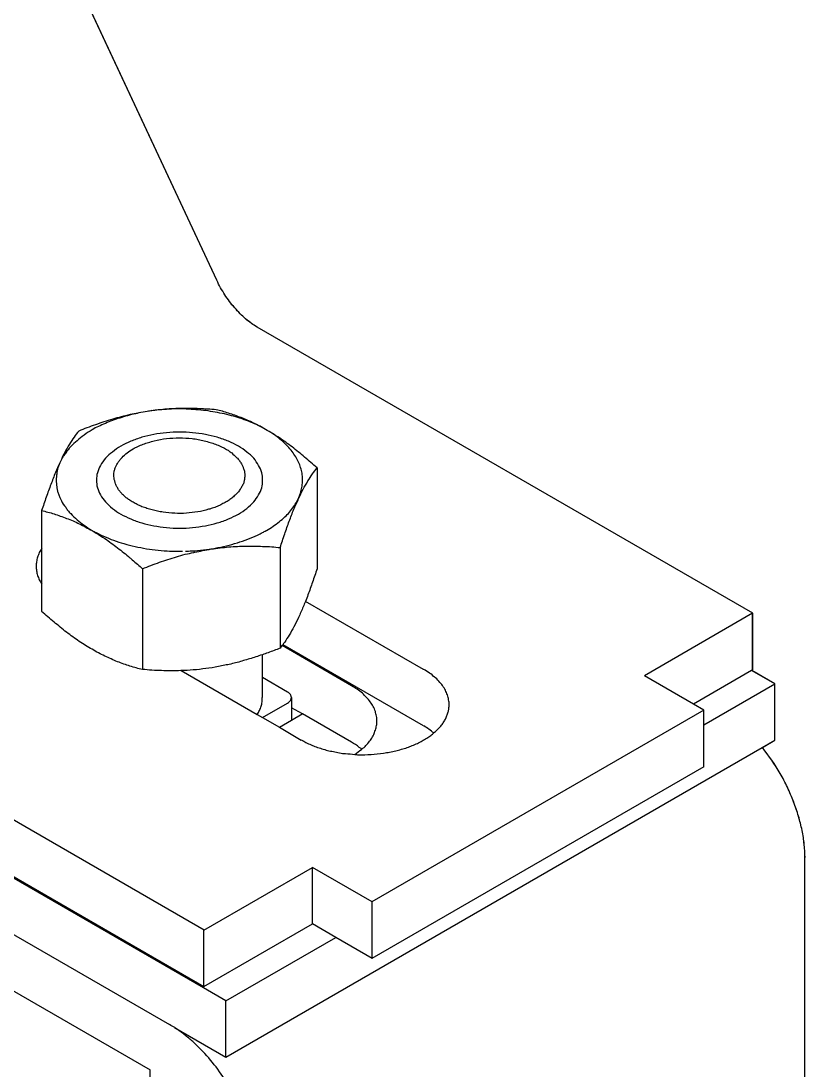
# Model space of a CAD drawing. Extents: x 36 to 576, y 36 to 756.
# Drawn here: x 97.56 to 118.3, y 605.13 to 632.89 of the extents above; entities that cross this region are included whole.
import ezdxf

# ---------------------------------------------------------------- set-up
doc = ezdxf.new("R2010")
doc.units = 0
doc.layers.add('51h-51hbc-double-box-rail-bracket_techdrawing', color=7, linetype='CONTINUOUS')

msp = doc.modelspace()

# ---------------------------------------------------------------- linework, layer by layer
at = {"layer": '51h-51hbc-double-box-rail-bracket_techdrawing', "color": 1}
for points in [[(102.735997, 626.031984), (82.507998, 669.276983)], [(102.739997, 626.030984), (82.512998, 669.275983)], [(102.976997, 606.966985), (102.383997, 607.311985), (66.428998, 628.064984)], [(116.919997, 617.218985), (103.802997, 624.793984)], [(117.507997, 613.858985), (117.507997, 615.350985), (116.892997, 615.703985), (116.922997, 615.725985), (116.922997, 617.218985), (103.805997, 624.793984)], [(101.866997, 622.625984), (101.603997, 622.625984)], [(98.625998, 621.291984), (98.580998, 621.201984)], [(103.387997, 621.178984), (103.432997, 621.089984)], [(105.390997, 621.066984), (105.390997, 618.396985)], [(103.462997, 620.736984), (103.440997, 620.646984)], [(103.477997, 620.916984), (103.477997, 620.826984)], [(103.949997, 620.728984), (103.949997, 620.743984)], [(98.580998, 620.286984), (98.625998, 620.196984)], [(98.100998, 619.941985), (98.100998, 617.271985)], [(99.435998, 619.408985), (99.442998, 619.408985)], [(101.670997, 618.861985), (101.828997, 618.861985)], [(103.943997, 618.988985), (103.965997, 618.988985)], [(104.415997, 618.958985), (104.415997, 616.296985)], [(97.957998, 618.523985), (97.957998, 618.463985)], [(97.956998, 618.463985), (97.956998, 618.403985)], [(100.770997, 618.396985), (100.770997, 615.734985)], [(108.211997, 615.733985), (105.084997, 617.533985)], [(82.427998, 617.331985), (86.499998, 614.984985), (87.445998, 614.436985), (101.484997, 606.336985)], [(116.917997, 615.726985), (116.917997, 617.218985), (114.052997, 615.560985)], [(102.399997, 608.833985), (89.282998, 616.408985)], [(104.467997, 616.363985), (104.460997, 616.363985), (104.415997, 616.296985)], [(106.299997, 615.298985), (104.469997, 616.363985)], [(104.490997, 616.386985), (104.482997, 616.386985)], [(108.211997, 614.241985), (104.491997, 616.386985)], [(103.943997, 614.991985), (103.943997, 616.124985)], [(101.790997, 615.704985), (101.783997, 615.704985)], [(101.791997, 615.703985), (103.809997, 614.540985), (103.944997, 614.458985), (104.394997, 614.203985), (104.971997, 613.865985)], [(104.611997, 615.133985), (103.944997, 615.516985)], [(115.629997, 614.653985), (115.352997, 614.811985), (114.054997, 615.561985)], [(116.917997, 615.726985), (116.887997, 615.704985), (115.350997, 614.811985), (115.342997, 614.811985)], [(117.504997, 615.351985), (116.889997, 615.704985)], [(115.627997, 614.263985), (117.502997, 615.350985)], [(117.502997, 613.858985), (117.502997, 615.350985)], [(89.281998, 614.916985), (102.398997, 607.341985)], [(104.707997, 615.006985), (104.707997, 615.029985)], [(104.707997, 614.946985), (104.707997, 614.969985)], [(104.715997, 614.991985), (104.715997, 614.384985)], [(103.943997, 614.458985), (104.610997, 614.841985)], [(106.299997, 613.806985), (105.001997, 614.556985), (104.716997, 614.721985)], [(115.627997, 614.653985), (106.844997, 609.583985)], [(108.885997, 614.796985), (108.885997, 614.863985)], [(115.627997, 613.153985), (115.627997, 614.653985)], [(104.393997, 614.203985), (104.715997, 614.390985), (105.000997, 614.555985)], [(108.480997, 614.053985), (108.495997, 614.069985)], [(117.172997, 613.671985), (117.502997, 613.858985)], [(117.177997, 613.663985), (117.177997, 613.671985), (117.507997, 613.858985)], [(102.974997, 605.473985), (117.171997, 613.663985)], [(117.178997, 613.663985), (117.178997, 613.671985)], [(115.627997, 613.153985), (106.844997, 608.083985)], [(87.445998, 612.943985), (100.975997, 605.136985)], [(118.297997, 586.776985), (118.297997, 610.754985)], [(118.302997, 586.775985), (118.302997, 610.753985)], [(102.397997, 608.833985), (105.270997, 610.491985)], [(105.270997, 608.998985), (105.270997, 610.490985)], [(106.846997, 609.583985), (105.271997, 610.491985)], [(106.845997, 608.083985), (106.845997, 609.583985)], [(102.397997, 607.341985), (105.270997, 608.999985)], [(102.398997, 607.341985), (102.398997, 608.833985)], [(106.846997, 608.083985), (105.886997, 608.638985), (105.271997, 608.998985)], [(102.974997, 606.966985), (105.884997, 608.639985)], [(102.975997, 605.473985), (102.975997, 606.965985)], [(101.620997, 606.253985), (102.978997, 605.473985)], [(100.973997, 596.781985), (100.973997, 605.136985)]]:
    msp.add_lwpolyline(points, dxfattribs=at)
at = {"layer": '51h-51hbc-double-box-rail-bracket_techdrawing', "color": 7}
for points in [[(102.739997, 626.030984), (82.512998, 669.275983)], [(117.507997, 613.858985), (117.507997, 615.350985), (116.892997, 615.703985), (116.922997, 615.725985), (116.922997, 617.218985), (103.805997, 624.793984)], [(117.177997, 613.663985), (117.177997, 613.671985)], [(118.302997, 586.775985), (118.302997, 610.753985)]]:
    msp.add_lwpolyline(points, dxfattribs=at)
for points in [[(102.837997, 625.835984), (102.799997, 625.895984), (102.769997, 625.963984), (102.739997, 626.030984)], [(102.949997, 625.648984), (102.912997, 625.708984), (102.874997, 625.768984), (102.837997, 625.835984)], [(103.077997, 625.468984), (103.032997, 625.528984), (102.987997, 625.588984), (102.949997, 625.648984)], [(103.212997, 625.303984), (103.159997, 625.355984), (103.114997, 625.408984), (103.077997, 625.468984)], [(103.355997, 625.145984), (103.302997, 625.198984), (103.257997, 625.250984), (103.212997, 625.303984)], [(103.497997, 625.010984), (103.444997, 625.055984), (103.400997, 625.100984), (103.355997, 625.145984)], [(103.654997, 624.891984), (103.602997, 624.928984), (103.549997, 624.965984), (103.497997, 625.010984)], [(103.805997, 624.793984), (103.752997, 624.823984), (103.699997, 624.853984), (103.654997, 624.891984)], [(117.642997, 612.980985), (117.507997, 613.220985), (117.349997, 613.445985), (117.177997, 613.663985)], [(117.837997, 612.613985), (117.777997, 612.740985), (117.717997, 612.860985), (117.642997, 612.980985)], [(118.002997, 612.230985), (117.949997, 612.358985), (117.897997, 612.485985), (117.837997, 612.613985)], [(118.129997, 611.848985), (118.092997, 611.975985), (118.047997, 612.103985), (118.002997, 612.230985)], [(118.227997, 611.473985), (118.197997, 611.600985), (118.167997, 611.728985), (118.129997, 611.848985)], [(118.279997, 611.105985), (118.272997, 611.225985), (118.249997, 611.345985), (118.227997, 611.473985)], [(118.302997, 610.753985), (118.302997, 610.865985), (118.294997, 610.985985), (118.279997, 611.105985)]]:
    msp.add_open_spline(points, degree=3, dxfattribs=at)
at = {"layer": '51h-51hbc-double-box-rail-bracket_techdrawing', "color": 1}
for points in [[(102.837997, 625.835984), (102.799997, 625.895984), (102.769997, 625.963984), (102.739997, 626.030984)], [(102.838997, 625.835984), (102.800997, 625.895984), (102.770997, 625.963984), (102.740997, 626.030984)], [(102.949997, 625.648984), (102.912997, 625.708984), (102.874997, 625.768984), (102.837997, 625.835984)], [(102.950997, 625.648984), (102.912997, 625.708984), (102.875997, 625.768984), (102.838997, 625.835984)], [(103.077997, 625.468984), (103.032997, 625.528984), (102.987997, 625.588984), (102.949997, 625.648984)], [(103.077997, 625.468984), (103.032997, 625.528984), (102.987997, 625.588984), (102.950997, 625.648984)], [(103.212997, 625.303984), (103.159997, 625.355984), (103.114997, 625.408984), (103.077997, 625.468984)], [(103.213997, 625.303984), (103.160997, 625.355984), (103.115997, 625.408984), (103.077997, 625.468984)], [(103.355997, 625.145984), (103.302997, 625.198984), (103.257997, 625.250984), (103.212997, 625.303984)], [(103.355997, 625.145984), (103.302997, 625.198984), (103.257997, 625.250984), (103.213997, 625.303984)], [(103.497997, 625.010984), (103.444997, 625.055984), (103.400997, 625.100984), (103.355997, 625.145984)], [(103.497997, 625.010984), (103.445997, 625.055984), (103.400997, 625.100984), (103.355997, 625.145984)], [(103.654997, 624.891984), (103.602997, 624.928984), (103.549997, 624.965984), (103.497997, 625.010984)], [(103.655997, 624.891984), (103.603997, 624.928984), (103.550997, 624.965984), (103.497997, 625.010984)], [(103.805997, 624.793984), (103.752997, 624.823984), (103.699997, 624.853984), (103.654997, 624.891984)], [(103.805997, 624.793984), (103.752997, 624.823984), (103.700997, 624.853984), (103.655997, 624.891984)], [(100.208997, 622.416984), (100.133997, 622.401984), (100.058997, 622.379984), (99.983998, 622.356984)], [(100.373997, 622.446984), (100.305997, 622.431984), (100.238997, 622.409984), (100.170997, 622.386984)], [(100.441997, 622.476984), (100.366997, 622.454984), (100.283997, 622.439984), (100.208997, 622.416984)], [(100.583997, 622.499984), (100.515997, 622.484984), (100.441997, 622.469984), (100.373997, 622.446984)], [(100.673997, 622.521984), (100.590997, 622.506984), (100.515997, 622.491984), (100.441997, 622.476984)], [(100.673997, 622.521984), (100.643997, 622.514984), (100.613997, 622.506984), (100.583997, 622.499984)], [(100.898997, 622.559984), (100.823997, 622.551984), (100.748997, 622.536984), (100.673997, 622.521984)], [(101.018997, 622.580984), (100.980997, 622.573984), (100.943997, 622.565984), (100.897997, 622.558984)], [(101.018997, 622.581984), (100.980997, 622.574984), (100.935997, 622.566984), (100.898997, 622.559984)], [(101.085997, 622.588984), (101.062997, 622.580984), (101.040997, 622.580984), (101.018997, 622.580984)], [(101.603997, 622.625984), (101.430997, 622.618984), (101.258997, 622.603984), (101.085997, 622.588984)], [(101.130997, 622.595984), (101.115997, 622.595984), (101.100997, 622.588984), (101.085997, 622.588984)], [(101.363997, 622.618984), (101.288997, 622.610984), (101.205997, 622.603984), (101.130997, 622.595984)], [(101.595997, 622.633984), (101.512997, 622.625984), (101.437997, 622.625984), (101.363997, 622.618984)], [(101.820997, 622.641984), (101.745997, 622.641984), (101.670997, 622.633984), (101.595997, 622.633984)], [(102.277997, 622.633984), (102.120997, 622.641984), (101.970997, 622.641984), (101.820997, 622.641984)], [(102.120997, 622.610984), (102.038997, 622.618984), (101.948997, 622.618984), (101.866997, 622.625984)], [(102.383997, 622.588984), (102.293997, 622.596984), (102.210997, 622.603984), (102.120997, 622.610984)], [(102.720997, 622.603984), (102.570997, 622.618984), (102.420997, 622.625984), (102.277997, 622.633984)], [(102.631997, 622.550984), (102.548997, 622.566984), (102.465997, 622.580984), (102.383997, 622.588984)], [(102.878997, 622.506984), (102.803997, 622.520984), (102.713997, 622.543984), (102.631997, 622.550984)], [(103.050997, 622.513984), (102.938997, 622.550984), (102.833997, 622.580984), (102.720997, 622.603984)], [(103.125997, 622.446984), (103.043997, 622.468984), (102.960997, 622.490984), (102.878997, 622.506984)], [(103.215997, 622.460984), (103.163997, 622.475984), (103.102997, 622.498984), (103.050997, 622.513984)], [(103.351997, 622.378984), (103.275997, 622.408984), (103.200997, 622.430984), (103.125997, 622.446984)], [(103.380997, 622.400984), (103.328997, 622.415984), (103.268997, 622.438984), (103.215997, 622.460984)], [(99.525998, 622.206984), (99.375998, 622.154984), (99.226998, 622.101984), (99.083998, 622.041984)], [(99.608998, 622.161984), (99.548998, 622.139984), (99.495998, 622.109984), (99.443998, 622.071984)], [(99.983998, 622.356984), (99.825998, 622.311984), (99.676998, 622.259984), (99.525998, 622.206984)], [(99.788998, 622.244984), (99.728998, 622.221984), (99.668998, 622.191984), (99.608998, 622.161984)], [(99.976998, 622.319984), (99.908998, 622.296984), (99.848998, 622.274984), (99.788998, 622.244984)], [(100.170997, 622.386984), (100.103997, 622.371984), (100.036997, 622.349984), (99.976998, 622.319984)], [(103.575997, 622.303984), (103.500997, 622.326984), (103.426997, 622.356984), (103.351997, 622.378984)], [(103.545997, 622.325984), (103.492997, 622.355984), (103.440997, 622.378984), (103.380997, 622.400984)], [(103.718997, 622.250984), (103.658997, 622.280984), (103.605997, 622.303984), (103.545997, 622.325984)], [(103.786997, 622.213984), (103.718997, 622.243984), (103.643997, 622.273984), (103.575997, 622.303984)], [(103.785997, 622.213984), (103.763997, 622.228984), (103.740997, 622.235984), (103.718997, 622.250984)], [(103.882997, 622.168984), (103.852997, 622.183984), (103.815997, 622.198984), (103.785997, 622.213984)], [(103.980997, 622.108984), (103.920997, 622.145984), (103.853997, 622.183984), (103.786997, 622.213984)], [(103.980997, 622.108984), (103.950997, 622.130984), (103.920997, 622.153984), (103.882997, 622.168984)], [(98.963998, 621.883984), (98.918998, 621.824984), (98.881998, 621.756984), (98.835998, 621.696984)], [(99.083998, 622.041984), (99.038998, 621.988984), (99.000998, 621.936984), (98.963998, 621.883984)], [(99.226998, 621.936984), (99.158998, 621.891984), (99.098998, 621.838984), (99.038998, 621.786984)], [(99.443998, 622.071984), (99.368998, 622.033984), (99.293998, 621.988984), (99.226998, 621.936984)], [(100.754997, 621.876984), (100.656997, 621.846984), (100.551997, 621.808984), (100.461997, 621.770984)], [(101.069997, 621.951984), (100.964997, 621.928984), (100.859997, 621.906984), (100.754997, 621.876984)], [(101.406997, 621.995984), (101.294997, 621.988984), (101.181997, 621.973984), (101.069997, 621.951984)], [(101.751997, 622.011984), (101.638997, 622.011984), (101.519997, 622.011984), (101.406997, 621.995984)], [(101.407997, 621.845984), (101.520997, 621.853984), (101.632997, 621.860984), (101.745997, 621.860984)], [(101.745997, 621.860984), (101.857997, 621.860984), (101.970997, 621.853984), (102.082997, 621.845984)], [(102.096997, 621.995984), (101.984997, 622.011984), (101.864997, 622.011984), (101.751997, 622.011984)], [(102.434997, 621.951984), (102.321997, 621.973984), (102.209997, 621.988984), (102.096997, 621.995984)], [(102.749997, 621.876984), (102.644997, 621.906984), (102.539997, 621.928984), (102.434997, 621.951984)], [(103.049997, 621.770984), (102.951997, 621.808984), (102.854997, 621.846984), (102.749997, 621.876984)], [(104.168997, 622.003984), (104.108997, 622.041984), (104.040997, 622.078984), (103.980997, 622.108984)], [(104.213997, 621.973984), (104.198997, 621.981984), (104.183997, 621.995984), (104.168997, 622.003984)], [(104.393997, 621.861984), (104.333997, 621.898984), (104.272997, 621.936984), (104.212997, 621.974984)], [(104.333997, 621.891984), (104.295997, 621.921984), (104.250997, 621.943984), (104.213997, 621.973984)], [(104.483997, 621.763984), (104.430997, 621.808984), (104.385997, 621.853984), (104.333997, 621.891984)], [(104.730997, 621.621984), (104.617997, 621.704984), (104.505997, 621.786984), (104.393997, 621.861984)], [(98.835998, 621.696984), (98.798998, 621.621984), (98.753998, 621.553984), (98.715998, 621.479984)], [(98.873998, 621.628984), (98.820998, 621.576984), (98.775998, 621.523984), (98.738998, 621.463984)], [(99.038998, 621.786984), (98.978998, 621.741984), (98.925998, 621.688984), (98.873998, 621.628984)], [(100.199997, 621.643984), (100.116997, 621.598984), (100.041997, 621.546984), (99.974998, 621.485984)], [(100.461997, 621.770984), (100.371997, 621.733984), (100.281997, 621.688984), (100.199997, 621.643984)], [(100.364997, 621.463984), (100.409997, 621.501984), (100.469997, 621.538984), (100.521997, 621.568984)], [(100.522997, 621.568984), (100.560997, 621.590984), (100.605997, 621.613984), (100.650997, 621.636984)], [(100.650997, 621.636984), (100.695997, 621.658984), (100.740997, 621.673984), (100.785997, 621.696984)], [(100.785997, 621.696984), (100.830997, 621.710984), (100.882997, 621.726984), (100.927997, 621.740984)], [(100.927997, 621.740984), (100.980997, 621.755984), (101.032997, 621.770984), (101.084997, 621.785984)], [(101.084997, 621.785984), (101.190997, 621.808984), (101.295997, 621.830984), (101.407997, 621.845984)], [(102.082997, 621.845984), (102.135997, 621.838984), (102.195997, 621.830984), (102.247997, 621.815984)], [(102.247997, 621.815984), (102.300997, 621.808984), (102.352997, 621.800984), (102.405997, 621.785984)], [(102.405997, 621.785984), (102.457997, 621.770984), (102.510997, 621.755984), (102.562997, 621.740984)], [(102.562997, 621.740984), (102.607997, 621.726984), (102.660997, 621.710984), (102.705997, 621.696984)], [(102.705997, 621.696984), (102.750997, 621.673984), (102.802997, 621.658984), (102.847997, 621.636984)], [(102.847997, 621.636984), (102.885997, 621.613984), (102.930997, 621.590984), (102.967997, 621.568984)], [(102.967997, 621.568984), (102.997997, 621.553984), (103.027997, 621.538984), (103.057997, 621.516984)], [(103.311997, 621.643984), (103.221997, 621.688984), (103.138997, 621.733984), (103.049997, 621.770984)], [(103.528997, 621.485984), (103.461997, 621.546984), (103.386997, 621.598984), (103.311997, 621.643984)], [(104.618997, 621.636984), (104.573997, 621.680984), (104.528997, 621.726984), (104.483997, 621.763984)], [(104.730997, 621.500984), (104.693997, 621.546984), (104.655997, 621.590984), (104.618997, 621.636984)], [(105.060997, 621.351984), (104.955997, 621.441984), (104.842997, 621.531984), (104.730997, 621.621984)], [(98.715998, 621.479984), (98.678998, 621.419984), (98.648998, 621.351984), (98.625998, 621.291984)], [(98.678998, 621.373984), (98.655998, 621.351984), (98.640998, 621.321984), (98.625998, 621.291984)], [(98.738998, 621.463984), (98.715998, 621.433984), (98.693998, 621.403984), (98.678998, 621.373984)], [(99.794998, 621.321984), (99.741998, 621.261984), (99.696998, 621.201984), (99.659998, 621.133984)], [(99.974998, 621.485984), (99.906998, 621.441984), (99.846998, 621.381984), (99.794998, 621.321984)], [(100.170997, 621.275984), (100.185997, 621.298984), (100.207997, 621.321984), (100.230997, 621.343984)], [(100.229997, 621.343984), (100.274997, 621.388984), (100.312997, 621.425984), (100.364997, 621.463984)], [(103.057997, 621.516984), (103.080997, 621.500984), (103.110997, 621.478984), (103.132997, 621.463984)], [(103.132997, 621.463984), (103.177997, 621.425984), (103.222997, 621.381984), (103.267997, 621.335984)], [(103.267997, 621.336984), (103.289997, 621.314984), (103.312997, 621.291984), (103.334997, 621.261984)], [(103.716997, 621.321984), (103.656997, 621.381984), (103.596997, 621.441984), (103.528997, 621.485984)], [(103.844997, 621.133984), (103.806997, 621.201984), (103.761997, 621.261984), (103.716997, 621.321984)], [(104.828997, 621.358984), (104.798997, 621.411984), (104.760997, 621.455984), (104.730997, 621.500984)], [(104.903997, 621.215984), (104.881997, 621.268984), (104.851997, 621.313984), (104.828997, 621.358984)], [(105.390997, 621.066984), (105.277997, 621.164984), (105.173997, 621.261984), (105.060997, 621.351984)], [(98.573998, 621.186984), (98.536998, 621.104984), (98.498998, 621.028984), (98.468998, 620.946984)], [(98.520998, 621.021984), (98.513998, 620.991984), (98.506998, 620.961984), (98.506998, 620.923984)], [(98.550998, 621.111984), (98.535998, 621.081984), (98.528998, 621.051984), (98.520998, 621.021984)], [(98.573998, 621.186984), (98.565998, 621.163984), (98.558998, 621.134984), (98.550998, 621.111984)], [(98.580998, 621.201984), (98.580998, 621.193984), (98.580998, 621.193984), (98.573998, 621.186984)], [(99.659998, 621.133984), (99.622998, 621.073984), (99.599998, 621.006984), (99.576998, 620.938984)], [(100.020997, 620.960984), (100.027997, 620.990984), (100.035997, 621.020984), (100.042997, 621.043984)], [(100.042997, 621.043984), (100.050997, 621.073984), (100.065997, 621.095984), (100.072997, 621.118984)], [(100.072997, 621.118984), (100.087997, 621.148984), (100.102997, 621.171984), (100.117997, 621.201984)], [(100.117997, 621.201984), (100.132997, 621.223984), (100.147997, 621.253984), (100.170997, 621.275984)], [(103.334997, 621.261984), (103.357997, 621.231984), (103.372997, 621.208984), (103.387997, 621.178984)], [(103.432997, 621.089984), (103.440997, 621.059984), (103.454997, 621.036984), (103.462997, 621.006984)], [(103.926997, 620.938984), (103.903997, 621.006984), (103.881997, 621.073984), (103.844997, 621.133984)], [(104.956997, 621.073984), (104.941997, 621.118984), (104.926997, 621.171984), (104.903997, 621.215984)], [(104.993997, 620.923984), (104.985997, 620.968984), (104.971997, 621.020984), (104.956997, 621.073984)], [(105.270997, 620.908984), (105.308997, 620.961984), (105.345997, 621.013984), (105.390997, 621.066984)], [(98.468998, 620.946984), (98.423998, 620.841984), (98.386998, 620.736984), (98.348998, 620.631984)], [(98.491998, 620.833984), (98.491998, 620.803984), (98.483998, 620.773984), (98.483998, 620.743984)], [(98.483998, 620.743984), (98.483998, 620.713984), (98.491998, 620.683984), (98.491998, 620.653984)], [(98.506998, 620.923984), (98.498998, 620.893984), (98.491998, 620.863984), (98.491998, 620.833984)], [(99.576998, 620.938984), (99.561998, 620.878984), (99.554998, 620.811984), (99.554998, 620.743984)], [(99.554998, 620.743984), (99.554998, 620.676984), (99.561998, 620.608984), (99.576998, 620.541984)], [(100.012997, 620.886984), (100.012997, 620.908984), (100.020997, 620.938984), (100.020997, 620.960984)], [(100.020997, 620.803984), (100.012997, 620.826984), (100.012997, 620.856984), (100.012997, 620.886984)], [(100.035997, 620.720984), (100.027997, 620.750984), (100.020997, 620.773984), (100.020997, 620.803984)], [(103.462997, 621.006984), (103.469997, 620.976984), (103.469997, 620.946984), (103.477997, 620.916984)], [(103.477997, 620.826984), (103.469997, 620.796984), (103.469997, 620.766984), (103.462997, 620.736984)], [(103.949997, 620.743984), (103.949997, 620.810984), (103.941997, 620.878984), (103.926997, 620.938984)], [(105.008997, 620.773984), (105.008997, 620.818984), (105.000997, 620.870984), (104.993997, 620.923984)], [(105.000997, 620.623984), (105.008997, 620.668984), (105.008997, 620.720984), (105.008997, 620.773984)], [(105.150997, 620.721984), (105.188997, 620.781984), (105.225997, 620.841984), (105.270997, 620.908984)], [(98.348998, 620.631984), (98.303998, 620.518984), (98.266998, 620.406984), (98.221998, 620.294984)], [(98.491998, 620.653984), (98.491998, 620.616984), (98.498998, 620.586984), (98.506998, 620.556984)], [(98.506998, 620.556984), (98.506998, 620.526984), (98.513998, 620.496984), (98.520998, 620.466984)], [(98.520998, 620.466984), (98.528998, 620.436984), (98.535998, 620.406984), (98.550998, 620.376984)], [(99.576998, 620.541984), (99.599998, 620.473984), (99.622998, 620.413984), (99.659998, 620.353984)], [(100.057997, 620.645984), (100.050997, 620.668984), (100.035997, 620.698984), (100.035997, 620.720984)], [(100.095997, 620.563984), (100.080997, 620.593984), (100.065997, 620.615984), (100.057997, 620.645984)], [(100.140997, 620.488984), (100.125997, 620.511984), (100.110997, 620.541984), (100.095997, 620.563984)], [(100.200997, 620.413984), (100.177997, 620.435984), (100.155997, 620.465984), (100.140997, 620.488984)], [(103.342997, 620.481984), (103.327997, 620.451984), (103.304997, 620.421984), (103.274997, 620.399984)], [(103.395997, 620.564984), (103.380997, 620.534984), (103.365997, 620.504984), (103.342997, 620.481984)], [(103.440997, 620.646984), (103.425997, 620.616984), (103.410997, 620.594984), (103.395997, 620.564984)], [(103.844997, 620.353984), (103.881997, 620.413984), (103.903997, 620.473984), (103.926997, 620.541984)], [(103.926997, 620.541984), (103.941997, 620.601984), (103.949997, 620.668984), (103.949997, 620.728984)], [(104.903997, 620.248984), (104.940997, 620.338984), (104.977997, 620.421984), (105.022997, 620.503984)], [(104.926997, 620.323984), (104.941997, 620.368984), (104.956997, 620.421984), (104.971997, 620.473984)], [(104.971997, 620.473984), (104.985997, 620.518984), (104.993997, 620.571984), (105.000997, 620.623984)], [(105.022997, 620.503984), (105.060997, 620.578984), (105.105997, 620.645984), (105.150997, 620.721984)], [(98.221998, 620.294984), (98.183998, 620.173984), (98.146998, 620.061984), (98.101998, 619.941985)], [(98.550998, 620.376984), (98.558998, 620.346984), (98.573998, 620.316984), (98.580998, 620.286984)], [(98.625998, 620.196984), (98.655998, 620.136984), (98.693998, 620.076984), (98.738998, 620.023984)], [(99.659998, 620.353984), (99.696998, 620.286984), (99.741998, 620.226984), (99.794998, 620.166984)], [(100.267997, 620.345984), (100.237997, 620.368984), (100.215997, 620.391984), (100.200997, 620.413984)], [(100.342997, 620.278984), (100.312997, 620.300984), (100.290997, 620.323984), (100.267997, 620.345984)], [(100.425997, 620.218984), (100.395997, 620.233984), (100.365997, 620.256984), (100.342997, 620.278984)], [(100.522997, 620.158984), (100.492997, 620.173984), (100.455997, 620.196984), (100.425997, 620.218984)], [(103.012997, 620.181984), (102.975997, 620.159984), (102.937997, 620.136984), (102.899997, 620.121984)], [(103.109997, 620.249984), (103.080997, 620.226984), (103.042997, 620.204984), (103.012997, 620.181984)], [(103.199997, 620.324984), (103.169997, 620.294984), (103.139997, 620.271984), (103.109997, 620.249984)], [(103.274997, 620.399984), (103.252997, 620.369984), (103.229997, 620.346984), (103.199997, 620.324984)], [(103.716997, 620.166984), (103.761997, 620.226984), (103.806997, 620.286984), (103.844997, 620.353984)], [(104.775997, 619.971985), (104.813997, 620.061984), (104.858997, 620.158984), (104.903997, 620.248984)], [(104.858997, 620.173984), (104.881997, 620.226984), (104.903997, 620.270984), (104.926997, 620.323984)], [(98.100998, 619.941985), (98.212998, 619.911985), (98.325998, 619.881985), (98.430998, 619.851985)], [(98.738998, 620.023984), (98.753998, 619.993985), (98.775998, 619.963985), (98.798998, 619.941985)], [(98.798998, 619.941985), (98.820998, 619.911985), (98.843998, 619.881985), (98.873998, 619.859985)], [(99.794998, 620.166984), (99.846998, 620.106984), (99.906998, 620.046984), (99.974998, 619.993985)], [(99.974998, 619.993985), (100.041997, 619.941985), (100.116997, 619.888985), (100.199997, 619.843985)], [(100.634997, 620.099984), (100.597997, 620.113984), (100.559997, 620.136984), (100.522997, 620.159984)], [(100.755997, 620.039984), (100.717997, 620.061984), (100.672997, 620.076984), (100.634997, 620.099984)], [(100.889997, 619.994985), (100.844997, 620.009984), (100.800997, 620.024984), (100.755997, 620.039984)], [(101.024997, 619.956985), (100.979997, 619.964985), (100.934997, 619.979985), (100.889997, 619.994985)], [(101.167997, 619.919985), (101.122997, 619.926985), (101.069997, 619.941985), (101.024997, 619.956985)], [(101.317997, 619.896985), (101.264997, 619.904985), (101.219997, 619.911985), (101.167997, 619.919985)], [(102.232997, 619.904985), (102.134997, 619.889985), (102.029997, 619.874985), (101.932997, 619.866985)], [(102.517997, 619.971985), (102.427997, 619.941985), (102.330997, 619.919985), (102.232997, 619.904985)], [(102.652997, 620.009984), (102.607997, 619.994985), (102.562997, 619.979985), (102.517997, 619.971985)], [(102.779997, 620.061984), (102.742997, 620.046984), (102.697997, 620.024984), (102.652997, 620.009984)], [(102.899997, 620.121984), (102.862997, 620.099984), (102.824997, 620.076984), (102.779997, 620.061984)], [(103.311997, 619.843985), (103.386997, 619.888985), (103.461997, 619.941985), (103.528997, 619.993985)], [(103.528997, 619.993985), (103.596997, 620.046984), (103.656997, 620.106984), (103.716997, 620.166984)], [(104.655997, 619.656985), (104.693997, 619.761985), (104.730997, 619.866985), (104.775997, 619.971985)], [(104.663997, 619.895985), (104.700997, 619.941985), (104.730997, 619.985985), (104.768997, 620.038984)], [(104.768997, 620.038984), (104.798997, 620.083984), (104.828997, 620.128984), (104.858997, 620.173984)], [(98.430998, 619.851985), (98.482998, 619.829985), (98.542998, 619.813985), (98.595998, 619.791985)], [(98.595998, 619.791985), (98.655998, 619.776985), (98.707998, 619.754985), (98.760998, 619.731985)], [(98.760998, 619.731985), (98.820998, 619.708985), (98.872998, 619.686985), (98.932998, 619.664985)], [(98.873998, 619.859985), (98.925998, 619.798985), (98.978998, 619.746985), (99.038998, 619.693985)], [(98.932998, 619.664985), (98.985998, 619.641985), (99.045998, 619.611985), (99.097998, 619.588985)], [(99.038998, 619.693985), (99.098998, 619.641985), (99.158998, 619.596985), (99.226998, 619.551985)], [(100.199997, 619.843985), (100.281997, 619.798985), (100.372997, 619.753985), (100.461997, 619.716985)], [(100.461997, 619.716985), (100.551997, 619.671985), (100.656997, 619.641985), (100.754997, 619.610985)], [(101.624997, 619.866985), (101.520997, 619.866985), (101.414997, 619.881985), (101.317997, 619.896985)], [(101.932997, 619.866985), (101.827997, 619.859985), (101.722997, 619.859985), (101.624997, 619.866985)], [(102.749997, 619.610985), (102.854997, 619.641985), (102.951997, 619.671985), (103.049997, 619.716985)], [(103.049997, 619.716985), (103.139997, 619.753985), (103.221997, 619.798985), (103.311997, 619.843985)], [(104.228997, 619.520985), (104.280997, 619.558985), (104.340997, 619.595985), (104.385997, 619.641985)], [(104.385997, 619.641985), (104.438997, 619.678985), (104.491997, 619.723985), (104.536997, 619.768985)], [(104.535997, 619.318985), (104.573997, 619.431985), (104.610997, 619.543985), (104.655997, 619.656985)], [(104.536997, 619.768985), (104.581997, 619.805985), (104.618997, 619.851985), (104.663997, 619.895985)], [(99.097998, 619.588985), (99.157998, 619.558985), (99.210998, 619.528985), (99.270998, 619.498985)], [(99.226998, 619.551985), (99.293998, 619.498985), (99.360998, 619.454985), (99.435998, 619.408985)], [(99.270998, 619.498985), (99.322998, 619.468985), (99.382998, 619.438985), (99.435998, 619.408985)], [(99.442998, 619.408985), (99.480998, 619.386985), (99.510998, 619.363985), (99.547998, 619.341985)], [(99.443998, 619.408985), (99.480998, 619.386985), (99.510998, 619.370985), (99.548998, 619.356985)], [(99.548998, 619.356985), (99.593998, 619.326985), (99.638998, 619.310985), (99.675998, 619.288985)], [(100.754997, 619.610985), (100.859997, 619.580985), (100.964997, 619.551985), (101.069997, 619.536985)], [(101.069997, 619.536985), (101.181997, 619.513985), (101.294997, 619.498985), (101.406997, 619.491985)], [(101.406997, 619.491985), (101.519997, 619.476985), (101.639997, 619.468985), (101.751997, 619.468985)], [(101.751997, 619.468985), (101.864997, 619.468985), (101.984997, 619.476985), (102.096997, 619.491985)], [(102.096997, 619.491985), (102.209997, 619.498985), (102.321997, 619.513985), (102.434997, 619.536985)], [(102.434997, 619.536985), (102.539997, 619.551985), (102.644997, 619.580985), (102.749997, 619.610985)], [(103.815997, 619.289985), (103.860997, 619.311985), (103.905997, 619.326985), (103.943997, 619.356985)], [(103.943997, 619.356985), (103.980997, 619.371985), (104.010997, 619.386985), (104.047997, 619.409985)], [(104.048997, 619.408985), (104.108997, 619.446985), (104.168997, 619.483985), (104.228997, 619.520985)], [(99.547998, 619.341985), (99.622998, 619.296985), (99.697998, 619.243985), (99.772998, 619.199985)], [(99.675998, 619.288985), (99.765998, 619.250985), (99.848998, 619.213985), (99.938998, 619.175985)], [(99.772998, 619.199985), (99.892998, 619.116985), (99.996998, 619.033985), (100.110997, 618.951985)], [(99.938998, 619.175985), (100.028997, 619.145985), (100.118997, 619.108985), (100.208997, 619.085985)], [(100.208997, 619.085985), (100.305997, 619.055985), (100.403997, 619.025985), (100.500997, 619.003985)], [(102.990997, 619.004985), (103.087997, 619.026985), (103.185997, 619.056985), (103.282997, 619.086985)], [(103.282997, 619.086985), (103.372997, 619.109985), (103.470997, 619.146985), (103.560997, 619.176985)], [(103.560997, 619.176985), (103.642997, 619.214985), (103.732997, 619.251985), (103.815997, 619.289985)], [(104.415997, 618.958985), (104.453997, 619.078985), (104.490997, 619.198985), (104.535997, 619.318985)], [(98.039998, 618.824985), (98.024998, 618.786985), (98.009998, 618.741985), (97.994998, 618.704985)], [(98.107998, 618.936985), (98.084998, 618.898985), (98.062998, 618.861985), (98.039998, 618.824985)], [(100.110997, 618.951985), (100.222997, 618.868985), (100.334997, 618.778985), (100.440997, 618.688985)], [(100.500997, 619.003985), (100.598997, 618.981985), (100.695997, 618.958985), (100.800997, 618.943985)], [(100.800997, 618.943985), (100.905997, 618.921985), (101.003997, 618.905985), (101.108997, 618.898985)], [(101.108997, 618.898985), (101.213997, 618.883985), (101.318997, 618.875985), (101.423997, 618.868985)], [(101.423997, 618.868985), (101.506997, 618.860985), (101.588997, 618.860985), (101.663997, 618.860985)], [(101.903997, 618.779985), (101.977997, 618.794985), (102.053997, 618.816985), (102.127997, 618.831985)], [(101.910997, 618.861985), (101.962997, 618.861985), (102.016997, 618.869985), (102.068997, 618.869985)], [(102.068997, 618.869985), (102.172997, 618.876985), (102.277997, 618.884985), (102.382997, 618.899985)], [(102.127997, 618.831985), (102.135997, 618.831985), (102.150997, 618.839985), (102.157997, 618.839985)], [(102.157997, 618.839985), (102.225997, 618.854985), (102.293997, 618.861985), (102.360997, 618.876985)], [(102.360997, 618.876985), (102.435997, 618.891985), (102.510997, 618.906985), (102.592997, 618.921985)], [(102.382997, 618.899985), (102.488997, 618.906985), (102.592997, 618.921985), (102.690997, 618.944985)], [(102.592997, 618.921985), (102.668997, 618.929985), (102.742997, 618.944985), (102.825997, 618.951985)], [(102.690997, 618.944985), (102.795997, 618.959985), (102.892997, 618.981985), (102.990997, 619.004985)], [(102.825997, 618.951985), (102.900997, 618.958985), (102.975997, 618.966985), (103.050997, 618.974985)], [(103.050997, 618.974985), (103.132997, 618.981985), (103.209997, 618.988985), (103.282997, 618.988985)], [(103.282997, 618.988985), (103.357997, 618.996985), (103.433997, 618.996985), (103.516997, 618.996985)], [(103.516997, 618.996985), (103.657997, 618.996985), (103.800997, 618.996985), (103.943997, 618.988985)], [(103.965997, 618.988985), (104.115997, 618.988985), (104.266997, 618.974985), (104.415997, 618.958985)], [(97.964998, 618.583985), (97.964998, 618.569985), (97.964998, 618.546985), (97.957998, 618.523985)], [(97.979998, 618.643985), (97.972998, 618.629985), (97.972998, 618.606985), (97.964998, 618.583985)], [(97.994998, 618.704985), (97.987998, 618.681985), (97.987998, 618.666985), (97.979998, 618.643985)], [(100.440997, 618.688985), (100.462997, 618.673985), (100.477997, 618.651985), (100.500997, 618.636985)], [(100.500997, 618.636985), (100.590997, 618.553985), (100.687997, 618.479985), (100.770997, 618.396985)], [(100.770997, 618.396985), (100.920997, 618.456985), (101.071997, 618.516985), (101.220997, 618.569985)], [(101.220997, 618.569985), (101.370997, 618.621985), (101.520997, 618.666985), (101.670997, 618.711985)], [(101.670997, 618.711985), (101.745997, 618.734985), (101.821997, 618.756985), (101.903997, 618.779985)], [(97.956998, 618.403985), (97.964998, 618.381985), (97.964998, 618.365985), (97.964998, 618.343985)], [(97.964998, 618.343985), (97.971998, 618.321985), (97.971998, 618.305985), (97.979998, 618.283985)], [(97.979998, 618.283985), (97.986998, 618.261985), (97.986998, 618.246985), (97.994998, 618.223985)], [(105.390997, 618.396985), (105.352997, 618.276985), (105.307997, 618.164985), (105.270997, 618.044985)], [(97.994998, 618.223985), (98.009998, 618.186985), (98.024998, 618.141985), (98.039998, 618.103985)], [(98.039998, 618.103985), (98.061998, 618.066985), (98.084998, 618.028985), (98.106998, 617.990985)], [(105.270997, 618.044985), (105.232997, 617.931985), (105.188997, 617.819985), (105.150997, 617.706985)], [(105.150997, 617.706985), (105.128997, 617.646985), (105.105997, 617.594985), (105.083997, 617.534985)], [(105.083997, 617.534985), (105.060997, 617.488985), (105.045997, 617.436985), (105.022997, 617.391985)], [(98.431998, 616.985985), (98.319998, 617.075985), (98.212998, 617.173985), (98.100998, 617.270985)], [(105.022997, 617.391985), (104.985997, 617.294985), (104.940997, 617.204985), (104.902997, 617.106985)], [(98.761998, 616.715985), (98.647998, 616.805985), (98.542998, 616.895985), (98.431998, 616.985985)], [(104.775997, 616.859985), (104.738997, 616.784985), (104.700997, 616.716985), (104.655997, 616.641985)], [(104.902997, 617.106985), (104.857997, 617.024985), (104.820997, 616.941985), (104.775997, 616.859985)], [(99.097998, 616.475985), (98.985998, 616.550985), (98.872998, 616.633985), (98.761998, 616.715985)], [(104.655997, 616.641985), (104.617997, 616.581985), (104.572997, 616.514985), (104.535997, 616.454985)], [(99.435998, 616.266985), (99.322998, 616.333985), (99.210998, 616.400985), (99.097998, 616.475985)], [(104.415997, 616.296985), (104.303997, 616.251985), (104.198997, 616.213985), (104.093997, 616.176985)], [(104.482997, 616.386985), (104.475997, 616.379985), (104.467997, 616.371985), (104.467997, 616.363985)], [(104.535997, 616.454985), (104.512997, 616.431985), (104.497997, 616.409985), (104.490997, 616.386985)], [(99.608998, 616.168985), (99.547998, 616.198985), (99.496998, 616.228985), (99.435998, 616.266985)], [(99.772998, 616.085985), (99.721998, 616.115985), (99.660998, 616.138985), (99.608998, 616.168985)], [(99.945998, 616.010985), (99.886998, 616.033985), (99.834998, 616.055985), (99.772998, 616.085985)], [(103.770997, 616.063985), (103.658997, 616.026985), (103.553997, 615.996985), (103.440997, 615.966985)], [(103.943997, 616.123985), (103.882997, 616.101985), (103.823997, 616.079985), (103.770997, 616.063985)], [(104.093997, 616.176985), (104.040997, 616.153985), (103.995997, 616.138985), (103.943997, 616.123985)], [(100.110997, 615.935985), (100.058997, 615.958985), (99.997998, 615.980985), (99.945998, 616.010985)], [(100.275997, 615.875985), (100.223997, 615.898985), (100.163997, 615.920985), (100.110997, 615.935985)], [(100.440997, 615.823985), (100.387997, 615.838985), (100.335997, 615.860985), (100.275997, 615.875985)], [(100.770997, 615.733985), (100.657997, 615.755985), (100.553997, 615.785985), (100.440997, 615.823985)], [(102.450997, 615.756985), (102.338997, 615.741985), (102.225997, 615.726985), (102.113997, 615.718985)], [(102.780997, 615.808985), (102.668997, 615.786985), (102.555997, 615.771985), (102.450997, 615.756985)], [(103.110997, 615.876985), (102.998997, 615.853985), (102.893997, 615.831985), (102.780997, 615.808985)], [(103.440997, 615.966985), (103.335997, 615.928985), (103.223997, 615.906985), (103.110997, 615.876985)], [(101.273997, 615.703985), (101.108997, 615.703985), (100.935997, 615.718985), (100.771997, 615.733985)], [(101.528997, 615.695985), (101.445997, 615.695985), (101.363997, 615.695985), (101.273997, 615.703985)], [(101.783997, 615.703985), (101.700997, 615.695985), (101.618997, 615.695985), (101.528997, 615.695985)], [(102.113997, 615.718985), (102.007997, 615.711985), (101.903997, 615.704985), (101.790997, 615.704985)], [(108.367997, 615.636985), (108.315997, 615.673985), (108.263997, 615.704985), (108.217997, 615.733985)], [(108.495997, 615.531985), (108.457997, 615.568985), (108.412997, 615.606985), (108.367997, 615.636985)], [(108.615997, 615.418985), (108.577997, 615.463985), (108.540997, 615.501985), (108.495997, 615.531985)], [(106.453997, 615.208985), (106.409997, 615.238985), (106.356997, 615.268985), (106.304997, 615.298985)], [(106.589997, 615.103985), (106.544997, 615.141985), (106.498997, 615.171985), (106.453997, 615.208985)], [(108.712997, 615.306985), (108.683997, 615.343985), (108.645997, 615.381985), (108.615997, 615.418985)], [(108.787997, 615.186985), (108.765997, 615.223985), (108.735997, 615.268985), (108.712997, 615.306985)], [(108.817997, 615.118985), (108.810997, 615.141985), (108.795997, 615.163985), (108.787997, 615.186985)], [(103.935997, 614.871985), (103.942997, 614.908985), (103.942997, 614.954985), (103.942997, 614.991985)], [(104.654997, 615.104985), (104.639997, 615.111985), (104.624997, 615.126985), (104.609997, 615.134985)], [(104.684997, 615.066985), (104.677997, 615.081985), (104.662997, 615.089985), (104.654997, 615.104985)], [(104.654997, 614.879985), (104.662997, 614.886985), (104.677997, 614.901985), (104.684997, 614.909985)], [(104.699997, 615.044985), (104.692997, 615.051985), (104.692997, 615.059985), (104.684997, 615.066985)], [(104.684997, 614.909985), (104.692997, 614.916985), (104.692997, 614.923985), (104.699997, 614.931985)], [(104.707997, 615.029985), (104.699997, 615.036985), (104.699997, 615.044985), (104.699997, 615.044985)], [(104.699997, 614.931985), (104.699997, 614.939985), (104.699997, 614.939985), (104.707997, 614.946985)], [(104.714997, 614.991985), (104.714997, 614.991985), (104.714997, 614.999985), (104.707997, 615.006985)], [(104.707997, 614.969985), (104.714997, 614.976985), (104.714997, 614.984985), (104.714997, 614.991985)], [(106.701997, 614.990985), (106.671997, 615.028985), (106.626997, 615.066985), (106.589997, 615.103985)], [(106.798997, 614.871985), (106.769997, 614.916985), (106.739997, 614.953985), (106.701997, 614.990985)], [(108.840997, 615.058985), (108.832997, 615.081985), (108.825997, 615.096985), (108.817997, 615.118985)], [(108.862997, 614.991985), (108.855997, 615.013985), (108.847997, 615.036985), (108.840997, 615.058985)], [(108.870997, 614.931985), (108.870997, 614.954985), (108.862997, 614.968985), (108.862997, 614.991985)], [(108.885997, 614.863985), (108.877997, 614.886985), (108.877997, 614.908985), (108.870997, 614.931985)], [(103.807997, 614.541985), (103.830997, 614.579985), (103.845997, 614.609985), (103.867997, 614.646985)], [(103.867997, 614.646985), (103.882997, 614.683985), (103.897997, 614.721985), (103.912997, 614.758985)], [(103.912997, 614.758985), (103.920997, 614.796985), (103.935997, 614.833985), (103.935997, 614.871985)], [(104.609997, 614.841985), (104.624997, 614.856985), (104.639997, 614.863985), (104.654997, 614.879985)], [(106.873997, 614.751985), (106.851997, 614.796985), (106.828997, 614.833985), (106.798997, 614.871985)], [(106.934997, 614.623985), (106.919997, 614.668985), (106.896997, 614.713985), (106.873997, 614.751985)], [(108.862997, 614.609985), (108.870997, 614.639985), (108.877997, 614.669985), (108.877997, 614.699985)], [(108.877997, 614.699985), (108.885997, 614.736985), (108.885997, 614.766985), (108.885997, 614.796985)], [(106.964997, 614.496985), (106.956997, 614.541985), (106.941997, 614.585985), (106.934997, 614.623985)], [(106.971997, 614.368985), (106.971997, 614.413985), (106.971997, 614.451985), (106.964997, 614.496985)], [(106.964997, 614.248985), (106.971997, 614.286985), (106.971997, 614.324985), (106.971997, 614.368985)], [(108.727997, 614.324985), (108.749997, 614.354985), (108.772997, 614.384985), (108.787997, 614.414985)], [(108.787997, 614.414985), (108.802997, 614.444985), (108.817997, 614.474985), (108.825997, 614.511985)], [(108.825997, 614.511985), (108.840997, 614.541985), (108.847997, 614.571985), (108.862997, 614.609985)], [(106.889997, 614.009985), (106.904997, 614.046985), (106.919997, 614.083985), (106.934997, 614.128985)], [(106.934997, 614.128985), (106.949997, 614.166985), (106.956997, 614.204985), (106.964997, 614.248985)], [(108.351997, 614.151985), (108.306997, 614.181985), (108.262997, 614.211985), (108.216997, 614.240985)], [(108.479997, 614.053985), (108.441997, 614.083985), (108.396997, 614.121985), (108.351997, 614.151985)], [(108.495997, 614.069985), (108.532997, 614.091985), (108.554997, 614.121985), (108.584997, 614.151985)], [(108.584997, 614.151985), (108.614997, 614.173985), (108.637997, 614.204985), (108.667997, 614.234985)], [(108.667997, 614.234985), (108.689997, 614.264985), (108.712997, 614.294985), (108.727997, 614.324985)], [(104.977997, 613.866985), (105.014997, 613.844985), (105.060997, 613.821985), (105.097997, 613.798985)], [(105.097997, 613.798985), (105.142997, 613.776985), (105.187997, 613.754985), (105.232997, 613.738985)], [(106.506997, 613.671985), (106.446997, 613.724985), (106.371997, 613.768985), (106.304997, 613.806985)], [(106.634997, 613.671985), (106.701997, 613.738985), (106.769997, 613.813985), (106.822997, 613.889985)], [(106.822997, 613.889985), (106.844997, 613.926985), (106.867997, 613.963985), (106.889997, 614.009985)], [(108.045997, 613.776985), (108.090997, 613.798985), (108.135997, 613.821985), (108.172997, 613.844985)], [(108.172997, 613.844985), (108.209997, 613.866985), (108.254997, 613.889985), (108.292997, 613.911985)], [(108.292997, 613.911985), (108.329997, 613.934985), (108.367997, 613.964985), (108.397997, 613.986985)], [(108.397997, 613.986985), (108.427997, 614.009985), (108.457997, 614.031985), (108.480997, 614.053985)], [(105.232997, 613.738985), (105.277997, 613.716985), (105.322997, 613.701985), (105.367997, 613.686985)], [(105.367997, 613.686985), (105.420997, 613.664985), (105.465997, 613.649985), (105.517997, 613.634985)], [(105.517997, 613.634985), (105.569997, 613.619985), (105.614997, 613.604985), (105.667997, 613.589985)], [(105.667997, 613.589985), (105.719997, 613.581985), (105.772997, 613.566985), (105.825997, 613.559985)], [(105.825997, 613.559985), (105.877997, 613.544985), (105.929997, 613.536985), (105.982997, 613.529985)], [(105.982997, 613.529985), (106.042997, 613.514985), (106.094997, 613.506985), (106.147997, 613.506985)], [(106.387997, 613.484985), (106.447997, 613.521985), (106.507997, 613.574985), (106.566997, 613.618985)], [(106.566997, 613.626985), (106.551997, 613.641985), (106.528997, 613.656985), (106.506997, 613.671985)], [(106.566997, 613.618985), (106.589997, 613.634985), (106.611997, 613.656985), (106.634997, 613.671985)], [(107.152997, 613.514985), (107.204997, 613.529985), (107.257997, 613.536985), (107.310997, 613.544985)], [(107.310997, 613.544985), (107.370997, 613.551985), (107.422997, 613.566985), (107.474997, 613.581985)], [(107.474997, 613.581985), (107.519997, 613.589985), (107.572997, 613.604985), (107.624997, 613.619985)], [(107.624997, 613.619985), (107.677997, 613.634985), (107.722997, 613.649985), (107.775997, 613.664985)], [(107.775997, 613.664985), (107.819997, 613.679985), (107.864997, 613.701985), (107.909997, 613.716985)], [(107.909997, 613.716985), (107.954997, 613.738985), (107.999997, 613.754985), (108.045997, 613.776985)], [(117.642997, 612.980985), (117.507997, 613.220985), (117.349997, 613.445985), (117.177997, 613.663985)], [(117.643997, 612.981985), (117.508997, 613.220985), (117.351997, 613.446985), (117.178997, 613.663985)], [(106.147997, 613.506985), (106.230997, 613.499985), (106.304997, 613.491985), (106.387997, 613.484985)], [(106.379997, 613.476985), (106.379997, 613.476985), (106.387997, 613.476985), (106.387997, 613.484985)], [(106.387997, 613.484985), (106.417997, 613.484985), (106.454997, 613.476985), (106.484997, 613.476985)], [(106.484997, 613.476985), (106.597997, 613.476985), (106.709997, 613.476985), (106.822997, 613.484985)], [(106.822997, 613.484985), (106.927997, 613.491985), (107.040997, 613.499985), (107.152997, 613.514985)], [(117.837997, 612.613985), (117.777997, 612.740985), (117.717997, 612.860985), (117.642997, 612.980985)], [(117.838997, 612.613985), (117.778997, 612.740985), (117.718997, 612.860985), (117.643997, 612.981985)], [(118.002997, 612.230985), (117.949997, 612.358985), (117.897997, 612.485985), (117.837997, 612.613985)], [(118.003997, 612.231985), (117.950997, 612.358985), (117.898997, 612.485985), (117.838997, 612.613985)], [(118.129997, 611.848985), (118.092997, 611.975985), (118.047997, 612.103985), (118.002997, 612.230985)], [(118.130997, 611.848985), (118.093997, 611.976985), (118.048997, 612.103985), (118.003997, 612.231985)], [(118.227997, 611.473985), (118.197997, 611.600985), (118.167997, 611.728985), (118.129997, 611.848985)], [(118.228997, 611.473985), (118.198997, 611.601985), (118.168997, 611.728985), (118.130997, 611.848985)], [(118.279997, 611.105985), (118.272997, 611.225985), (118.249997, 611.345985), (118.227997, 611.473985)], [(118.280997, 611.106985), (118.273997, 611.226985), (118.250997, 611.345985), (118.228997, 611.473985)], [(118.302997, 610.753985), (118.302997, 610.865985), (118.294997, 610.985985), (118.279997, 611.105985)], [(118.303997, 610.753985), (118.303997, 610.865985), (118.295997, 610.985985), (118.280997, 611.106985)], [(101.623997, 606.253985), (101.578997, 606.276985), (101.533997, 606.306985), (101.488997, 606.335985)], [(101.713997, 606.193985), (101.683997, 606.208985), (101.653997, 606.231985), (101.623997, 606.253985)], [(101.938997, 606.020985), (101.863997, 606.080985), (101.788997, 606.141985), (101.713997, 606.193985)], [(102.155997, 605.833985), (102.081997, 605.901985), (102.013997, 605.960985), (101.938997, 606.020985)], [(102.366997, 605.623985), (102.298997, 605.698985), (102.231997, 605.766985), (102.155997, 605.833985)], [(102.763997, 605.151985), (102.643997, 605.316985), (102.508997, 605.473985), (102.366997, 605.623985)], [(103.108997, 604.626985), (103.003997, 604.806985), (102.890997, 604.985985), (102.763997, 605.151985)]]:
    msp.add_open_spline(points, degree=3, dxfattribs=at)

doc.saveas('drawing.dxf')
